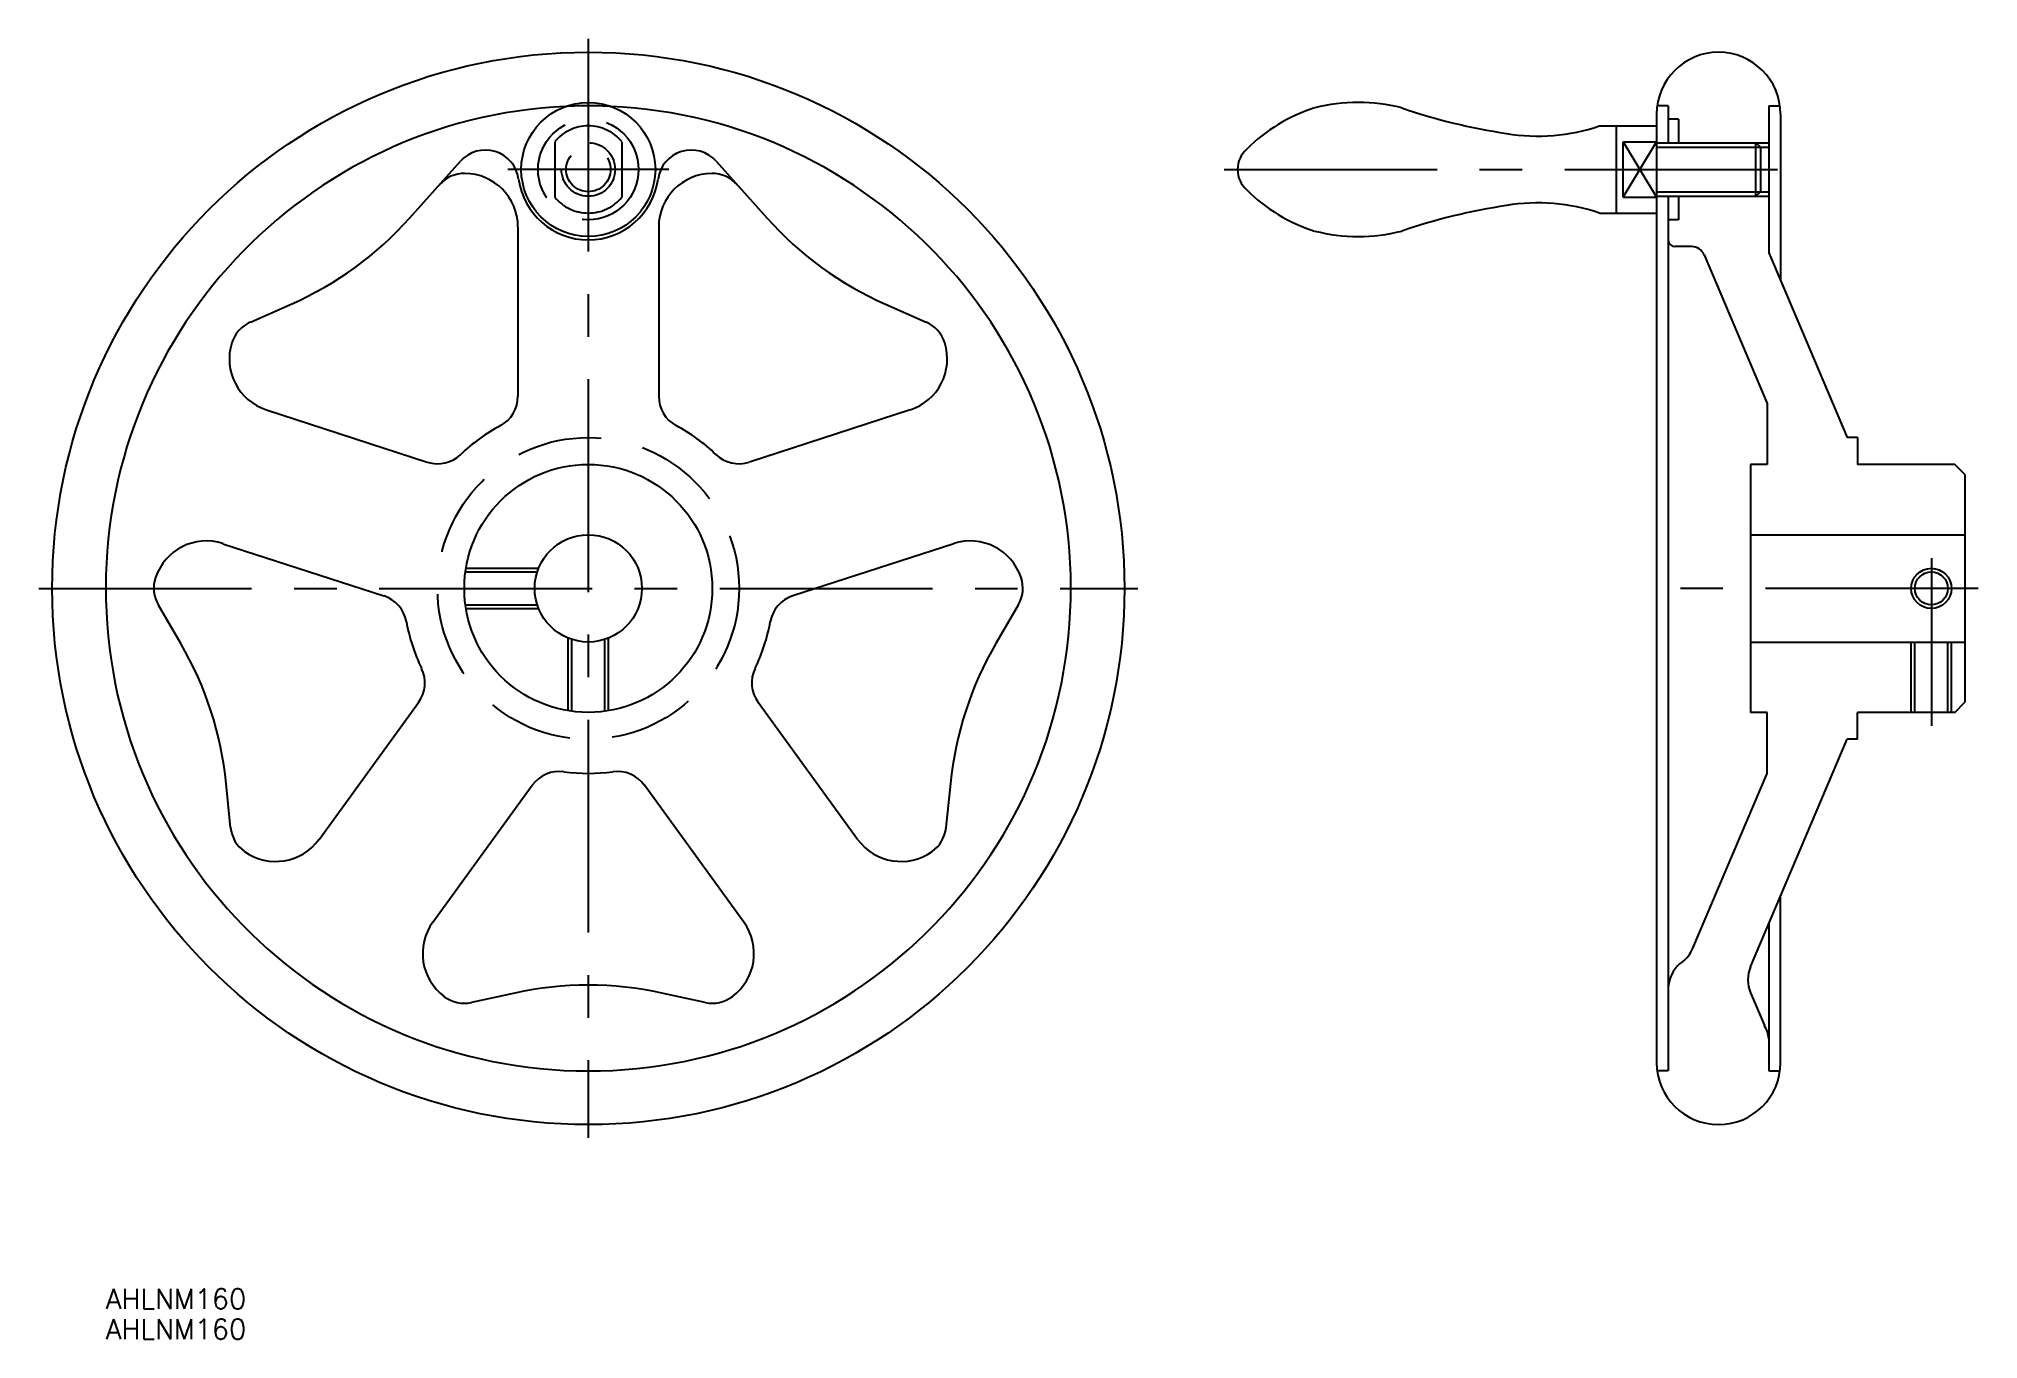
# Model space of a CAD drawing. Extents: x -82 to 207, y -112 to 82.
import ezdxf

# ---------------------------------------------------------------- set-up
doc = ezdxf.new("R2010")
doc.units = 0
doc.linetypes.add('CENTER', pattern=[50.8, 31.75, -6.35, 6.35, -6.35])
doc.linetypes.add('DASHED', pattern=[19.05, 12.7, -6.35])
doc.layers.get('0').update_dxf_attribs({"linetype": 'CONTINUOUS'})
doc.layers.add('CENTER', color=1, linetype='CENTER')
doc.styles.get("Standard").update_dxf_attribs({"font": 'txt.shx', "height": 3, "bigfont": 'bigfont.shx'})

# ---------------------------------------------------------------- blocks, each defined once
blk = doc.blocks.new('*U2')
at = {"color": 7, "linetype": 'CONTINUOUS'}
blk.add_text('AHLNM160', height=3, dxfattribs=at).set_placement((-72, -107.51))
blk = doc.blocks.new('*U3')
at = {"color": 7, "linetype": 'CONTINUOUS'}
blk.add_text('AHLNM160', height=3, dxfattribs=at).set_placement((-72, -112.02))

msp = doc.modelspace()

# ---------------------------------------------------------------- linework, layer by layer
at = {"color": 7, "linetype": 'CONTINUOUS'}
for p, q in [((159.4, 70.75), (159.4, -70.75)), ((161.15, 72), (159.48, 72)), ((161.15, 72), (161.15, 66.5)), ((162.65, 70), (161.15, 70)), ((162.65, 70), (162.65, 66.5)), ((176.15, 72), (177.81, 72)), ((176.15, 72), (176.15, 50.04)), ((177.9, 70.75), (177.9, 45.92)), ((150.9, 69), (159.4, 69)), ((153.4, 56), (153.4, 69)), ((-26.62, 55.3), (-19.09, 63.73)), ((19.09, 63.73), (26.62, 55.3)), ((159.4, 66.5), (174.22, 66.5)), ((174.22, 58.5), (174.22, 66.5)), ((174.9, 65.82), (174.22, 66.5)), ((174.9, 65.82), (176.15, 65.82)), ((174.9, 65.82), (174.9, 59.18)), ((159.4, 58.5), (174.22, 58.5)), ((161.15, 58.5), (161.15, -72)), ((162.65, 58.5), (162.65, 55)), ((174.9, 59.18), (174.22, 58.5)), ((174.9, 59.18), (176.15, 59.18)), ((150.9, 56), (159.4, 56)), ((162.65, 55), (161.15, 55)), ((-10.5, 53.91), (-10.5, 28.67)), ((10.5, 53.91), (10.5, 28.67)), ((164.64, 51), (162.15, 51)), ((166.48, 49.78), (175.9, 27.6)), ((176.15, 50.04), (187.84, 22.5)), ((-50.43, 39.73), (-44.36, 42.4)), ((44.36, 42.4), (50.43, 39.73)), ((-48.03, 26.65), (-24.03, 18.85)), ((48.03, 26.65), (24.03, 18.85)), ((175.9, 27.6), (175.9, 18.5)), ((189.4, 22.5), (187.84, 22.5)), ((189.4, 22.5), (189.4, 18.5)), ((173.4, 18.5), (173.4, -18.5)), ((175.9, 18.5), (173.4, 18.5)), ((203.9, 18.5), (189.4, 18.5)), ((205.4, 17), (203.9, 18.5)), ((205.4, 17), (205.4, -17)), ((-54.52, 6.67), (-30.52, -1.13)), ((54.52, 6.67), (30.52, -1.13)), ((173.4, 8), (205.4, 8)), ((-60.81, -8.23), (-64.16, -2.5)), ((64.16, -2.5), (60.81, -8.23)), ((173.4, -8), (205.4, -8)), ((197.94, -18.5), (197.94, -8)), ((202.85, -18.5), (202.85, -8)), ((-40.18, -37.45), (-25.35, -17.03)), ((40.18, -37.45), (25.35, -17.03)), ((203.9, -18.5), (205.4, -17)), ((175.9, -18.5), (173.4, -18.5)), ((175.9, -27.6), (175.9, -18.5)), ((203.9, -18.5), (189.4, -18.5)), ((189.4, -22.5), (189.4, -18.5)), ((173.43, -56.45), (187.84, -22.5)), ((189.4, -22.5), (187.84, -22.5)), ((164.81, -53.7), (175.9, -27.6)), ((-53.37, -35.69), (-54.04, -29.09)), ((-23.2, -49.79), (-8.36, -29.37)), ((23.2, -49.79), (8.36, -29.37)), ((54.04, -29.09), (53.37, -35.69)), ((177.9, -70.75), (177.9, -45.92)), ((176.15, -50.04), (176.15, -72)), ((163.27, -55.7), (162.84, -56.04)), ((-10.97, -60.38), (-17.45, -61.79)), ((17.45, -61.79), (10.97, -60.38)), ((173.43, -60.35), (175.5, -65.23)), ((161.15, -72), (159.48, -72)), ((176.15, -72), (177.81, -72))]:
    msp.add_line(p, q, dxfattribs=at)
at = {"color": 3, "linetype": 'DASHED'}
for p, q in [((-5, 66.65), (-5, 58.35)), ((5, 66.65), (5, 58.35)), ((154.4, 58.35), (159.4, 66.65)), ((154.4, 66.65), (159.4, 58.35)), ((154.4, 58.35), (154.4, 66.65)), ((154.4, 66.65), (159.4, 66.65)), ((154.4, 58.35), (159.4, 58.35)), ((-18.26, 3), (-7.42, 3)), ((-18.34, 2.46), (-7.61, 2.46)), ((-18.34, -2.46), (-7.61, -2.46)), ((-18.26, -3), (-7.42, -3)), ((-3, -18.26), (-3, -7.42)), ((-2.46, -18.34), (-2.46, -7.61)), ((2.46, -18.34), (2.46, -7.61)), ((3, -18.26), (3, -7.42))]:
    msp.add_line(p, q, dxfattribs=at)
at = {"color": 3, "linetype": 'CONTINUOUS'}
for p, q in [((159.4, 65.82), (174.9, 65.82)), ((174.22, 66.5), (176.15, 66.5)), ((159.4, 59.18), (174.9, 59.18)), ((174.22, 58.5), (176.15, 58.5)), ((197.4, -18.5), (197.4, -8)), ((203.4, -18.5), (203.4, -8))]:
    msp.add_line(p, q, dxfattribs=at)
at = {"color": 7, "linetype": 'CONTINUOUS'}
for centre, radius in [((0, 0), 80), ((0, 62.5), 10), ((0, 0), 18.5), ((0, 0), 8), ((200.4, 0), 2.46)]:
    msp.add_circle(centre, radius, dxfattribs=at)
at = {"color": 3, "linetype": 'DASHED'}
for centre, radius in [((0, 62.5), 7.5), ((0, 62.5), 4), ((0, 62.5), 3.32), ((0, 0), 22.5)]:
    msp.add_circle(centre, radius, dxfattribs=at)
at = {"color": 3, "linetype": 'CONTINUOUS'}
msp.add_circle((200.4, 0), 3, dxfattribs=at)
at = {"color": 7, "linetype": 'CONTINUOUS'}
for centre, radius, start, end in [((168.65, 70.75), 9.25, 0, 180), ((114.88, 46.36), 26.14, 75.6222, 104.3778), ((0, 0), 72, 92.6672, 87.3328), ((116.13, 47.44), 25.45, 107.7261, 134.6383), ((150.15, 155.89), 88.99, 251.128, 261.5002), ((141.69, 96.3), 28.81, 260.6279, 288.6304), ((-15.36, 60.4), 5, 7.7782, 138.247), ((15.36, 60.4), 5, 41.753, 172.2218), ((101, 62.5), 4.11, 132.043, 227.957), ((-18.47, 56.91), 5, 89.4454, 138.247), ((-18.5, 53.91), 8, 0, 89.4454), ((0, 62.5), 10.5, 187.7782, 352.2218), ((18.5, 53.91), 8, 90.5546, 180), ((18.47, 56.91), 5, 41.753, 90.5546), ((116.13, 77.56), 25.45, 225.3617, 252.2739), ((-65.19, 89.72), 51.7, 293.753, 318.247), ((65.19, 89.72), 51.7, 221.753, 246.247), ((150.15, -30.89), 88.99, 98.4998, 108.872), ((141.69, 28.7), 28.81, 71.3696, 99.3721), ((114.88, 78.64), 26.14, 255.6222, 284.3778), ((162.15, 52), 1, 180, 270), ((164.64, 49), 2, 23, 90), ((-48.42, 35.15), 5, 113.753, 162.5546), ((48.42, 35.15), 5, 17.4454, 66.247), ((-45.56, 34.25), 8, 162.5546, 252), ((45.56, 34.25), 8, 288, 17.4454), ((-15.5, 28.67), 5, 298.3939, 0), ((15.5, 28.67), 5, 180, 241.6061), ((0, 0), 27.6, 118.3939, 133.6061), ((0, 0), 27.6, 46.3939, 61.6061), ((-22.48, 23.6), 5, 252, 313.6061), ((22.48, 23.6), 5, 226.3939, 288), ((-56.99, -0.93), 8, 72, 161.4454), ((56.99, -0.93), 8, 18.5546, 108), ((-59.84, 0.02), 5, 161.4454, 210.247), ((59.84, 0.02), 5, 329.753, 18.5546), ((-32.06, -5.88), 5, 10.3939, 72), ((32.06, -5.88), 5, 108, 169.6061), ((0, 0), 27.6, 190.3939, 205.6061), ((0, 0), 27.6, 334.3939, 349.6061), ((-105.48, -34.27), 51.7, 5.753, 30.247), ((105.48, -34.27), 51.7, 149.753, 174.247), ((-29.39, -14.09), 5, 324, 25.6061), ((29.39, -14.09), 5, 154.3939, 216), ((-4.31, -32.31), 5, 82.3939, 144), ((0, 0), 27.6, 262.3939, 277.6061), ((4.31, -32.31), 5, 36, 97.6061), ((-48.4, -35.19), 5, 185.753, 234.5546), ((-46.66, -32.74), 8, 234.5546, 324), ((46.66, -32.74), 8, 216, 305.4454), ((48.4, -35.19), 5, 305.4454, 354.247), ((-16.72, -54.49), 8, 144, 233.4454), ((16.72, -54.49), 8, 306.5546, 36), ((160.21, -51.75), 5, 307.7334, 337), ((166.24, -59.85), 5.11, 131.7842, 175.5825), ((178.03, -58.4), 5, 157, 203), ((0, -110.9), 51.7, 77.753, 102.247), ((-18.51, -56.9), 5, 233.4454, 282.247), ((18.51, -56.9), 5, 257.753, 306.5546), ((171.76, -67.56), 4.4, 4.8239, 31.8483), ((168.65, -70.75), 9.25, 180, 0)]:
    msp.add_arc(centre, radius, start, end, dxfattribs=at)
at = {"color": 3, "linetype": 'DASHED'}
for centre, radius, start, end in [((0, 0), 72, 87.3328, 92.6672), ((0, 62.5), 6.5, 39.7151, 140.2849), ((0, 62.5), 6.5, 219.7151, 320.2849)]:
    msp.add_arc(centre, radius, start, end, dxfattribs=at)
at = {"layer": 'CENTER', "color": 1, "linetype": 'CENTER'}
for p, q in [((0, 82), (0, -82)), ((12, 62.5), (-12, 62.5)), ((94.9, 62.5), (179.9, 62.5)), ((200.4, 4.5), (200.4, -20.5)), ((-82, 0), (82, 0)), ((207.4, 0), (157.4, 0))]:
    msp.add_line(p, q, dxfattribs=at)

# ---------------------------------------------------------------- block references
at = {"color": 7, "linetype": 'CONTINUOUS'}
for name in ['*U2', '*U3']:
    msp.add_blockref(name, (0, 0), dxfattribs=at)

doc.saveas('drawing.dxf')
